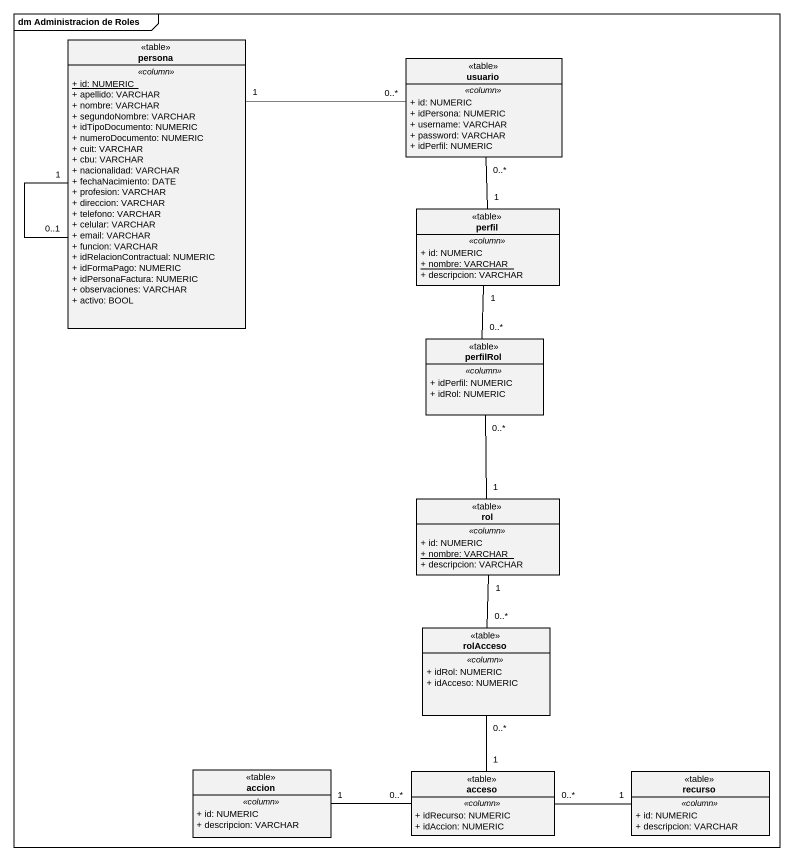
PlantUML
@startuml
mainframe dm Administracion de Roles
hide circle
hide empty members
skinparam classAttributeIconSize 0
class persona <<table>> {
  .. <<column>> ..
  {static} + id: NUMERIC
  + apellido: VARCHAR
  + nombre: VARCHAR
  + segundoNombre: VARCHAR
  + idTipoDocumento: NUMERIC
  + numeroDocumento: NUMERIC
  + cuit: VARCHAR
  + cbu: VARCHAR
  + nacionalidad: VARCHAR
  + fechaNacimiento: DATE
  + profesion: VARCHAR
  + direccion: VARCHAR
  + telefono: VARCHAR
  + celular: VARCHAR
  + email: VARCHAR
  + funcion: VARCHAR
  + idRelacionContractual: NUMERIC
  + idFormaPago: NUMERIC
  + idPersonaFactura: NUMERIC
  + observaciones: VARCHAR
  + activo: BOOL
}
class usuario <<table>> {
  .. <<column>> ..
  + id: NUMERIC
  + idPersona: NUMERIC
  + username: VARCHAR
  + password: VARCHAR
  + idPerfil: NUMERIC
}
class perfil <<table>> {
  .. <<column>> ..
  + id: NUMERIC
  {static} + nombre: VARCHAR
  + descripcion: VARCHAR
}
class perfilRol <<table>> {
  .. <<column>> ..
  + idPerfil: NUMERIC
  + idRol: NUMERIC
}
class rol <<table>> {
  .. <<column>> ..
  + id: NUMERIC
  {static} + nombre: VARCHAR
  + descripcion: VARCHAR
}
class rolAcceso <<table>> {
  .. <<column>> ..
  + idRol: NUMERIC
  + idAcceso: NUMERIC
}
class accion <<table>> {
  .. <<column>> ..
  + id: NUMERIC
  + descripcion: VARCHAR
}
class acceso <<table>> {
  .. <<column>> ..
  + idRecurso: NUMERIC
  + idAccion: NUMERIC
}
class recurso <<table>> {
  .. <<column>> ..
  + id: NUMERIC
  + descripcion: VARCHAR
}
persona "1" -- "0..1" persona
usuario "0..*" -left- "1" persona
usuario "0..*" -- "1" perfil
perfilRol "0..*" -up- "1" perfil
perfilRol "0..*" -- "1" rol
rolAcceso "0..*" -up- "1" rol
rolAcceso "0..*" -- "1" acceso
acceso "0..*" -left- "1" accion
acceso "0..*" -right- "1" recurso
@enduml
